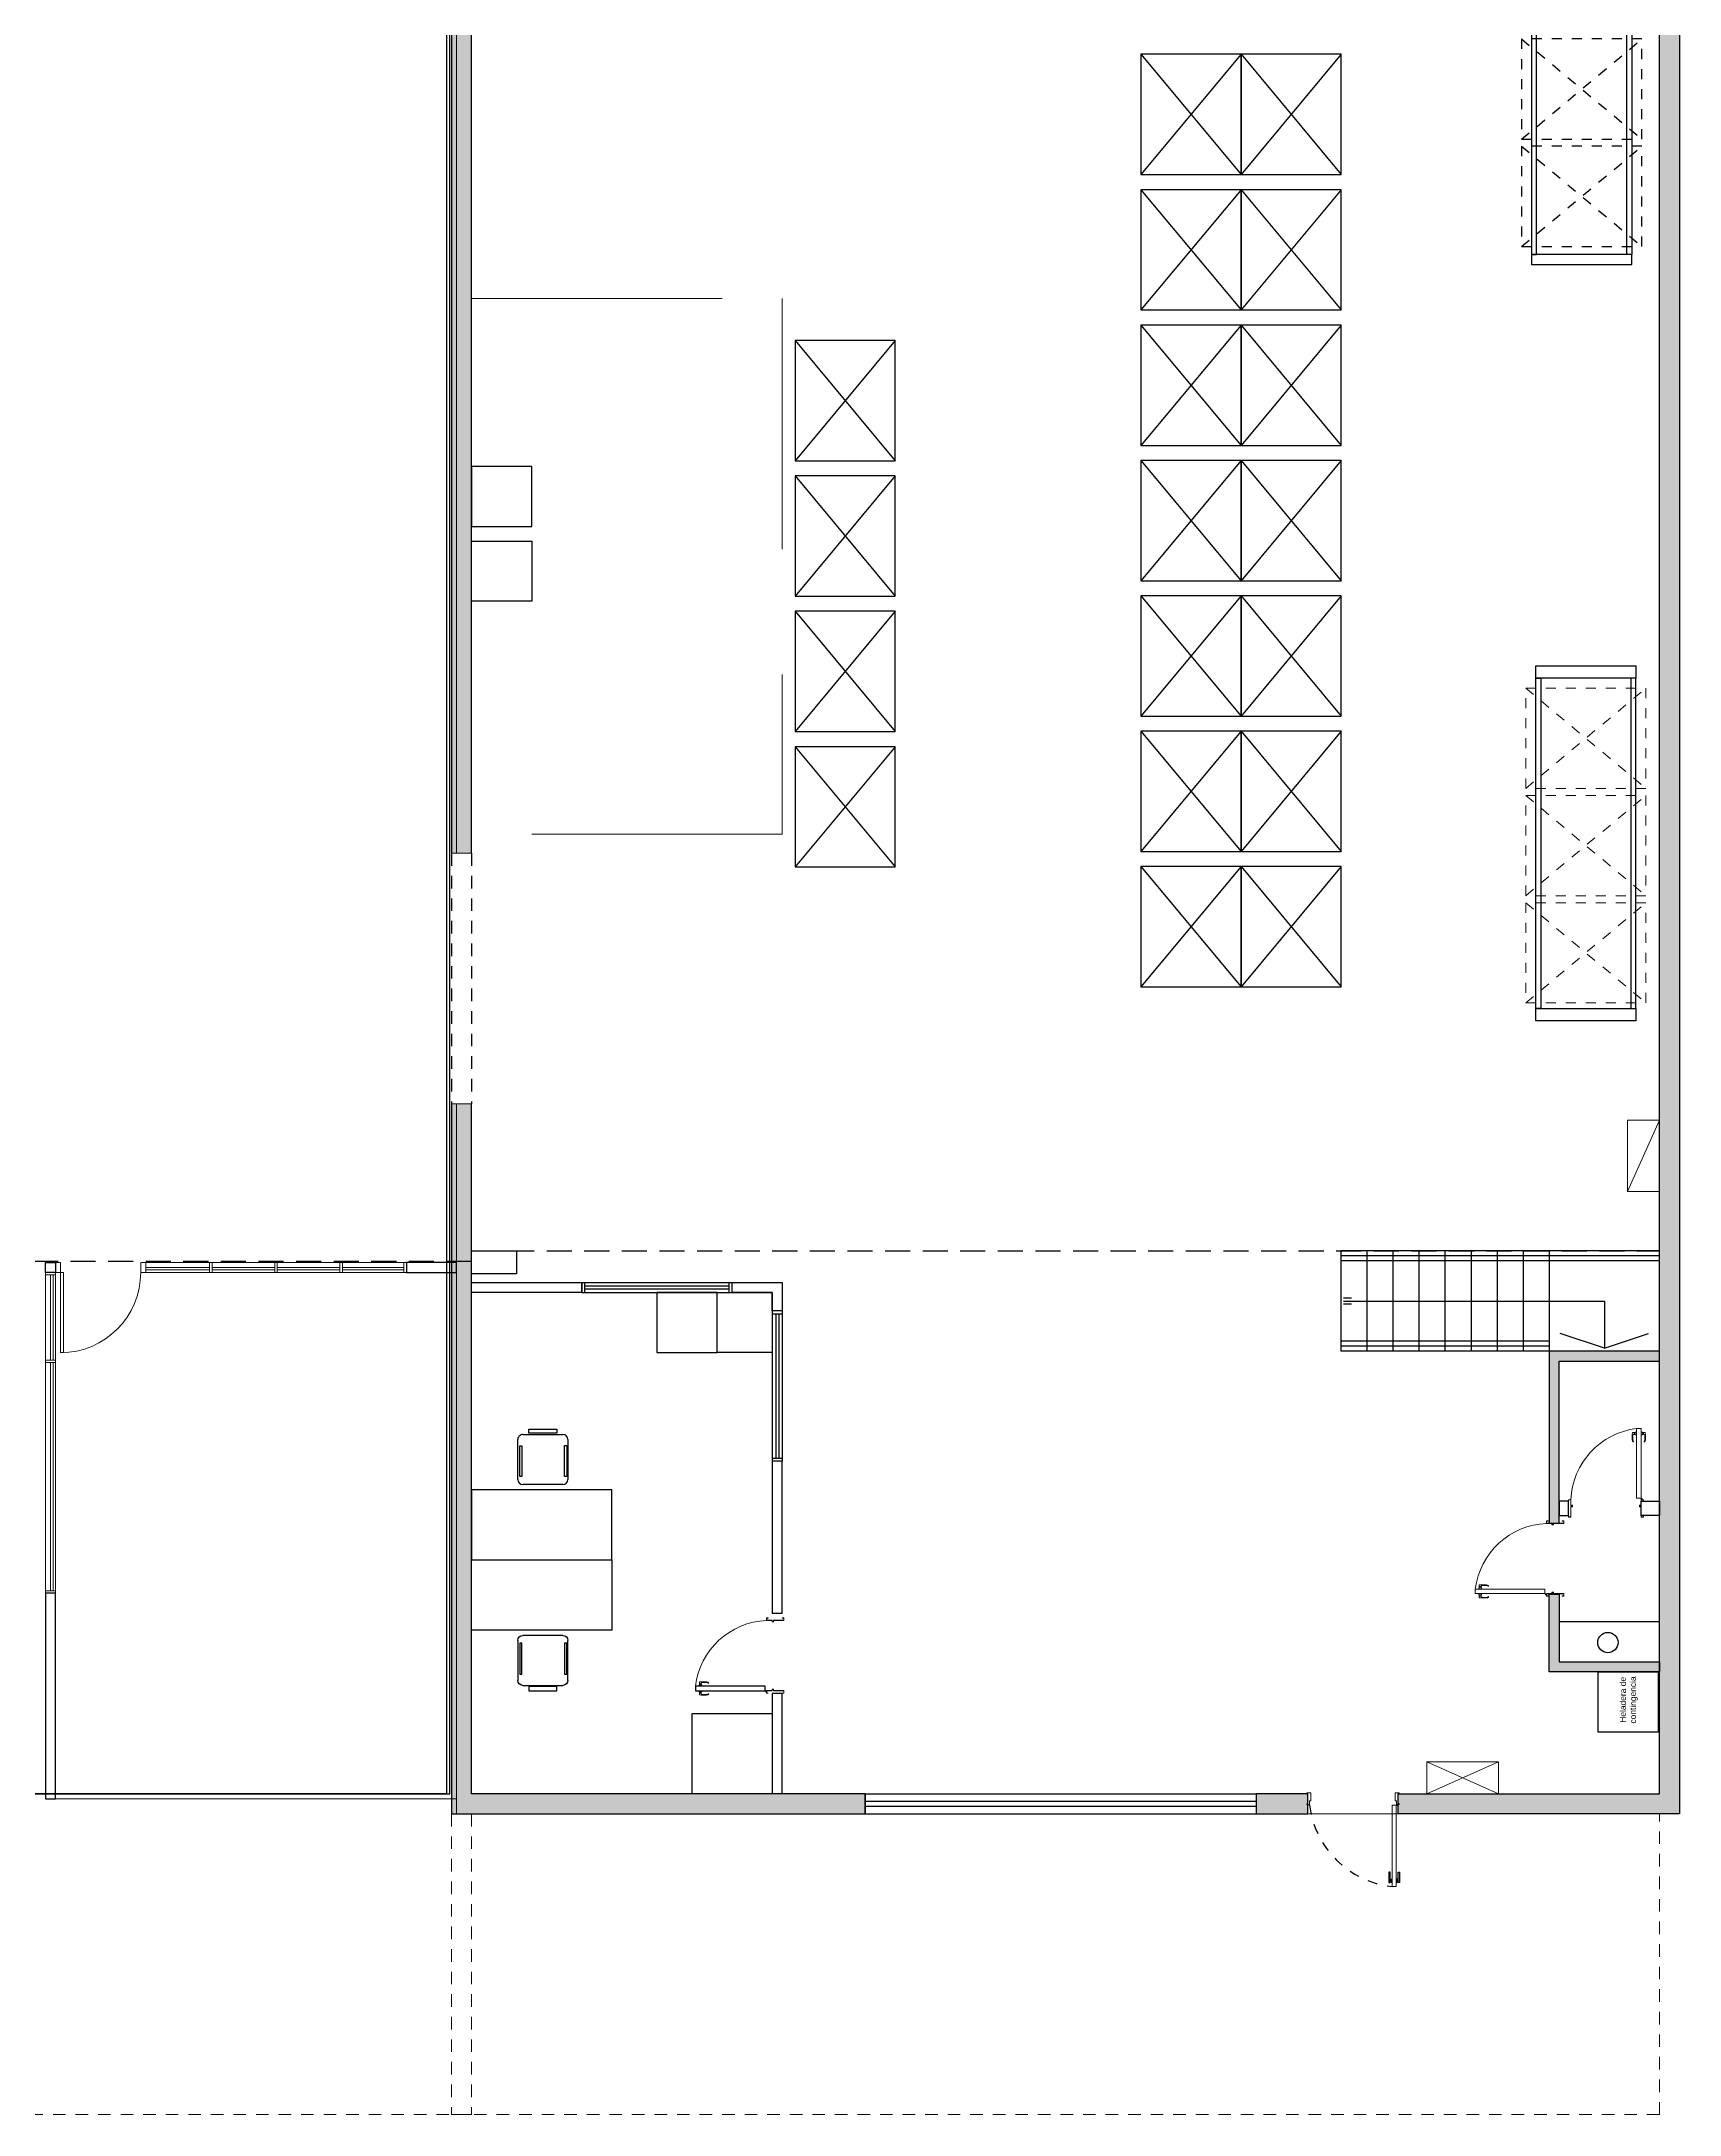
# Model space of a CAD drawing. Header units: millimetres. Extents: x 157.8 to 194, y 104.6 to 150.7.
# Drawn here: x 177.71 to 194.05, y 104.64 to 125.32 of the extents above; entities that cross this region are included whole.
import ezdxf

# ---------------------------------------------------------------- set-up
doc = ezdxf.new("R2010")
doc.units = ezdxf.units.MM
for name, pattern in [('CONTINUA', [0]), ('DASHED', [0.75, 0.5, -0.25]), ('DASHED2', [0.375, 0.25, -0.125]), ('HIDDEN', [0.375, 0.25, -0.125]), ('HIDDEN2', [0.1875, 0.125, -0.0625])]:
    doc.linetypes.add(name, pattern=pattern)
for name, color, linetype in [('00- Refuerzos', 254, 'Continuous'), ('02-Instalación eléctrica', 10, 'Continuous'), ('10-CARP-MANO-ABRI', 7, 'Continuous'), ('BASTIDOR', 5, 'Continuous'), ('Carpintería', 3, 'Continuous'), ('Demolicion', 30, 'Continuous'), ('Durlock', 2, 'Continuous'), ('EQ - Pallets', 253, 'Continuous'), ('Escaleras', 2, 'Continuous'), ('Hatch Muros', 252, 'Continuous'), ('Heladera', 252, 'Continuous'), ('LARGUERO_2300', 42, 'Continuous'), ('Mobiliario', 251, 'Continuous'), ('MUEBLES', 252, 'CONTINUA'), ('Muros', 7, 'Continuous'), ('Rack de Sistemas', 3, 'Continuous'), ('Racks', 252, 'Continuous'), ('racks pallets', 20, 'Continuous'), ('SANITARIOS', 1, 'Continuous')]:
    doc.layers.add(name, color=color, linetype=linetype)
for name, color, linetype, lineweight in [('Contorno', 2, 'Continuous', 0), ('corte', 7, 'Continuous', 30), ('Delimitación de sectores', 6, 'Continuous', 20), ('MERCADERIA', 252, 'Continuous', 5), ('OCASA_TODAS_r08$0$CARP-BARRIDO', 1, 'Continuous', 15), ('OCASA_TODAS_r08$0$CARP-HERRAJES', 9, 'Continuous', 15), ('OCASA_TODAS_r08$0$CARP-MARCO', 3, 'Continuous', 20), ('OCASA_TODAS_r08$0$Estructura', 7, 'Continuous', 20), ('Tableros eléctricos', 252, 'Continuous', 20)]:
    doc.layers.add(name, color=color, linetype=linetype, lineweight=lineweight)
doc.layers.add('vista', color=7, linetype='Continuous', lineweight=5, transparency=0.65)
doc.styles.add('IRI-OCASA-Layout R 9$0$Standard', font='arial.ttf')

# ---------------------------------------------------------------- blocks, each defined once
blk = doc.blocks.new('IRI-OCASA-Layout R 9$0$OCA_SILLA')
at = {"linetype": 'Continuous'}
for p, q in [((0.0549, 0.05), (0.0549, 0.4483)), ((0.1049, 0.4983), (0.5023, 0.4983)), ((0.5523, 0.4483), (0.5523, 0.05)), ((0.5023, 0), (0.1049, 0))]:
    blk.add_line(p, q, dxfattribs=at)
for points in [[(0.1654, 0.4663), (0.1654, 0.4876), (0.4749, 0.4876), (0.4749, 0.4663)], [(0, 0.1087), (0, 0.3889), (0.0427, 0.3889), (0.0427, 0.1087)], [(0.1681, 0.0207), (0.1681, 0.0394), (0.4749, 0.0394), (0.4749, 0.0207)]]:
    blk.add_lwpolyline(points, close=True, dxfattribs=at)
for centre, start, end in [((0.1049, 0.4483), 90, 180), ((0.5023, 0.4483), 0, 90), ((0.1049, 0.05), 180, 270), ((0.5023, 0.05), 270, 0)]:
    blk.add_arc(centre, 0.05, start, end, dxfattribs=at)
blk = doc.blocks.new('Escritorio_1.40x0.70')
at = {"layer": 'Mobiliario'}
blk.add_lwpolyline([(0, 0), (-0.7, 0), (-0.7, -1.4), (0, -1.4)], close=True, dxfattribs=at)
at = {"layer": 'Mobiliario', "rotation": 180}
blk.add_blockref('IRI-OCASA-Layout R 9$0$OCA_SILLA', (0.605839, -0.46192), dxfattribs=at)
blk = doc.blocks.new('A$C49CE79F2')
at = {"layer": 'Carpintería', "lineweight": 9}
for p, q in [((-60, 907.981707, 7.994941), (-60, 887.981707, 7.994941)), ((-60, 907.981707, 7.994941), (-60, 887.981707, 7.994941)), ((-60, 907.981707, 7.994941), (-60, 887.981707, 7.994941)), ((-60, 907.981707, 7.994941), (-60, 887.981707, 7.994941)), ((-60, 887.981707, 7.994941), (-20, 887.981707, 7.994941)), ((-60, 887.981707, 7.994941), (-20, 887.981707, 7.994941)), ((-60, 887.981707, 7.994941), (-20, 887.981707, 7.994941)), ((-60, 887.981707, 7.994941), (-20, 887.981707, 7.994941)), ((-55, 912.981707, 7.994941), (-50, 912.981707, 7.994941)), ((-55, 912.981707, 7.994941), (-50, 912.981707, 7.994941)), ((-50, 902.981707, 7.994941), (0, 902.981707, 7.994941)), ((-50, 902.981707, 7.994941), (0, 902.981707, 7.994941)), ((-50, 902.981707, 7.994941), (0, 902.981707, 7.994941)), ((-50, 902.981707, 7.994941), (0, 902.981707, 7.994941)), ((-50, 902.981707, 7.994941), (0, 902.981707, 7.994941)), ((-50, 902.981707, 7.994941), (0, 902.981707, 7.994941)), ((-50, 902.981707, 7.994941), (0, 902.981707, 7.994941)), ((-50, 902.981707, 7.994941), (0, 902.981707, 7.994941)), ((-50, 902.981707, 7.994941), (0, 902.981707, 7.994941)), ((-50, 902.981707, 7.994941), (0, 902.981707, 7.994941)), ((-50, 902.981707, 7.994941), (0, 902.981707, 7.994941)), ((-50, 902.981707, 7.994941), (50, 902.981707, 7.994941)), ((-20, 887.981707, 7.994941), (-20, 872.981707, 7.994941)), ((-20, 887.981707, 7.994941), (-20, 872.981707, 7.994941)), ((-20, 887.981707, 7.994941), (-20, 872.981707, 7.994941)), ((-20, 887.981707, 7.994941), (-20, 872.981707, 7.994941)), ((-20, 872.981707, 7.994941), (5, 872.981707, 7.994941)), ((-20, 872.981707, 7.994941), (5, 872.981707, 7.994941)), ((-20, 872.981707, 7.994941), (5, 872.981707, 7.994941)), ((-20, 872.981707, 7.994941), (55, 872.981707, 7.994941)), ((50, 912.981707, 7.994941), (55, 912.981707, 7.994941)), ((50, 912.981707, 7.994941), (55, 912.981707, 7.994941)), ((60, 907.981707, 7.994941), (60, 877.981707, 7.994941)), ((60, 907.981707, 7.994941), (60, 877.981707, 7.994941)), ((60, 907.981707, 7.994941), (60, 877.981707, 7.994941)), ((60, 907.981707, 7.994941), (60, 877.981707, 7.994941)), ((-874.982858, 20.285966), (-874.982858, 60.285966)), ((-874.982858, 60.285966), (-65, 60)), ((-874.982858, 20.285966), (-874.982858, 60.285966)), ((-874.982858, 60.285966), (-65, 60)), ((-874.982858, 20.285966), (-874.982858, 60.285966)), ((-874.982858, 60.285966), (-65, 60)), ((-874.982858, 20.285966), (-874.982858, 60.285966)), ((-874.982858, 60.285966), (-65, 60)), ((-65, 20), (-874.982858, 20.285966)), ((-65, 20), (-874.982858, 20.285966)), ((-65, 20), (-874.982858, 20.285966)), ((-65, 20), (-874.982858, 20.285966)), ((-65, 60), (-65, 20)), ((-65, 60), (-65, 20)), ((-65, 60), (-65, 20)), ((-65, 60), (-65, 20)), ((-60, 15), (-20, 15)), ((-60, -5), (-60, 15)), ((-60, 15), (-20, 15)), ((-60, -5), (-60, 15)), ((-60, 15), (-20, 15)), ((-60, -5), (-60, 15)), ((-60, 15), (-20, 15)), ((-60, -5), (-60, 15)), ((-50, 0), (0, 0)), ((-50, 0), (0, 0)), ((-50, 0), (0, 0)), ((-50, 0), (0, 0)), ((-50, 0), (0, 0)), ((-50, 0), (0, 0)), ((-50, 0), (0, 0)), ((-50, 0), (0, 0)), ((-50, 0), (0, 0)), ((-50, 0), (0, 0)), ((-50, 0), (0, 0)), ((-50, 0), (50, 0)), ((-20, 15), (-20, 30)), ((-20, 30), (5, 30)), ((-20, 15), (-20, 30)), ((-20, 30), (5, 30)), ((-20, 15), (-20, 30)), ((-20, 30), (5, 30)), ((-20, 15), (-20, 30)), ((-20, 30), (55, 30)), ((60, -5), (60, 25)), ((60, -5), (60, 25)), ((60, -5), (60, 25)), ((60, -5), (60, 25)), ((-55, -10), (-50, -10)), ((-55, -10), (-50, -10)), ((50, -10), (55, -10)), ((50, -10), (55, -10))]:
    blk.add_line(p, q, dxfattribs=at)
at = {"layer": 'Carpintería'}
for p, q in [((-50, 912.981707, 7.994941), (-50, 902.981707, 7.994941)), ((-50, 912.981707, 7.994941), (-50, 902.981707, 7.994941)), ((-50, 912.981707, 7.994941), (-50, 902.981707, 7.994941)), ((-50, 912.981707, 7.994941), (-50, 902.981707, 7.994941)), ((-50, 902.981707, 7.994941), (0, 902.981707, 7.994941)), ((-50, 902.981707, 7.994941), (0, 902.981707, 7.994941)), ((50, 912.981707, 7.994941), (50, 902.981707, 7.994941)), ((50, 912.981707, 7.994941), (50, 902.981707, 7.994941)), ((50, 912.981707, 7.994941), (50, 902.981707, 7.994941)), ((-50, 0), (0, 0)), ((-50, -10), (-50, 0)), ((-50, -10), (-50, 0)), ((-50, 0), (0, 0)), ((-50, -10), (-50, 0)), ((-50, -10), (-50, 0)), ((50, -10), (50, 0)), ((50, -10), (50, 0)), ((50, -10), (50, 0))]:
    blk.add_line(p, q, dxfattribs=at)
at = {"layer": 'Carpintería', "color": 252}
for p, q in [((-732.821822, 93.577966), (-835.875822, 93.577966)), ((-835.875822, 93.577966), (-835.875822, 79.511966)), ((-732.821822, 93.577966), (-835.875822, 93.577966)), ((-835.875822, 93.577966), (-835.875822, 79.511966)), ((-732.821822, 93.577966), (-835.875822, 93.577966)), ((-835.875822, 93.577966), (-835.875822, 79.511966)), ((-732.821822, 93.577966), (-835.875822, 93.577966)), ((-835.875822, 93.577966), (-835.875822, 79.511966)), ((-835.875822, 79.511966), (-826.499822, 79.511966)), ((-835.875822, 79.511966), (-826.499822, 79.511966)), ((-835.875822, 79.511966), (-826.499822, 79.511966)), ((-835.875822, 79.511966), (-826.499822, 79.511966)), ((-835.875822, 60.285966), (-835.875822, 69.353966)), ((-835.875822, 69.353966), (-803.059822, 69.353966)), ((-835.875822, 60.285966), (-835.875822, 69.353966)), ((-835.875822, 69.353966), (-803.059822, 69.353966)), ((-835.875822, 60.285966), (-835.875822, 69.353966)), ((-835.875822, 69.353966), (-803.059822, 69.353966)), ((-835.875822, 60.285966), (-835.875822, 69.353966)), ((-835.875822, 69.353966), (-803.059822, 69.353966)), ((-835.875822, 20.285966), (-835.875822, 11.217966)), ((-835.875822, 20.285966), (-835.875822, 11.217966)), ((-835.875822, 20.285966), (-835.875822, 11.217966)), ((-835.875822, 20.285966), (-835.875822, 11.217966)), ((-835.875822, 11.217966), (-803.059822, 11.217966)), ((-835.875822, 11.217966), (-803.059822, 11.217966)), ((-835.875822, 11.217966), (-803.059822, 11.217966)), ((-835.875822, 11.217966), (-803.059822, 11.217966)), ((-835.875822, -13.006034), (-835.875822, 1.059966)), ((-835.875822, 1.059966), (-826.499822, 1.059966)), ((-835.875822, -13.006034), (-835.875822, 1.059966)), ((-835.875822, 1.059966), (-826.499822, 1.059966)), ((-835.875822, -13.006034), (-835.875822, 1.059966)), ((-835.875822, 1.059966), (-826.499822, 1.059966)), ((-835.875822, -13.006034), (-835.875822, 1.059966)), ((-835.875822, 1.059966), (-826.499822, 1.059966)), ((-826.499822, 69.353966), (-826.499822, 79.511966)), ((-826.499822, 79.511966), (-812.045822, 79.511966)), ((-826.499822, 79.511966), (-732.821822, 79.511966)), ((-826.499822, 69.353966), (-826.499822, 79.511966)), ((-826.499822, 79.511966), (-812.045822, 79.511966)), ((-826.499822, 79.511966), (-732.821822, 79.511966)), ((-826.499822, 69.353966), (-826.499822, 79.511966)), ((-826.499822, 79.511966), (-812.045822, 79.511966)), ((-826.499822, 79.511966), (-732.821822, 79.511966)), ((-826.499822, 69.353966), (-826.499822, 79.511966)), ((-826.499822, 79.511966), (-812.045822, 79.511966)), ((-826.499822, 79.511966), (-732.821822, 79.511966)), ((-826.499822, 11.217966), (-826.499822, 1.059966)), ((-826.499822, 11.217966), (-826.499822, 1.059966)), ((-826.499822, 11.217966), (-826.499822, 1.059966)), ((-826.499822, 11.217966), (-826.499822, 1.059966)), ((-826.499822, 1.059966), (-812.045822, 1.059966)), ((-826.499822, 1.059966), (-732.821822, 1.059966)), ((-826.499822, 1.059966), (-812.045822, 1.059966)), ((-826.499822, 1.059966), (-732.821822, 1.059966)), ((-826.499822, 1.059966), (-812.045822, 1.059966)), ((-826.499822, 1.059966), (-732.821822, 1.059966)), ((-826.499822, 1.059966), (-812.045822, 1.059966)), ((-826.499822, 1.059966), (-732.821822, 1.059966)), ((-812.045822, 79.511966), (-812.045822, 69.353966)), ((-812.045822, 79.511966), (-812.045822, 69.353966)), ((-812.045822, 79.511966), (-812.045822, 69.353966)), ((-812.045822, 79.511966), (-812.045822, 69.353966)), ((-812.045822, 1.059966), (-812.045822, 11.217966)), ((-812.045822, 1.059966), (-812.045822, 11.217966)), ((-812.045822, 1.059966), (-812.045822, 11.217966)), ((-812.045822, 1.059966), (-812.045822, 11.217966)), ((-803.059822, 69.353966), (-803.059822, 60.285966)), ((-803.059822, 69.353966), (-803.059822, 60.285966)), ((-803.059822, 69.353966), (-803.059822, 60.285966)), ((-803.059822, 69.353966), (-803.059822, 60.285966)), ((-803.059822, 11.217966), (-803.059822, 20.285966)), ((-803.059822, 11.217966), (-803.059822, 20.285966)), ((-803.059822, 11.217966), (-803.059822, 20.285966)), ((-803.059822, 11.217966), (-803.059822, 20.285966)), ((-732.821822, 79.511966), (-732.821822, 93.577966)), ((-732.821822, 79.511966), (-732.821822, 93.577966)), ((-732.821822, 79.511966), (-732.821822, 93.577966)), ((-732.821822, 79.511966), (-732.821822, 93.577966)), ((-732.821822, 1.059966), (-732.821822, -13.006034)), ((-732.821822, 1.059966), (-732.821822, -13.006034)), ((-732.821822, 1.059966), (-732.821822, -13.006034)), ((-732.821822, 1.059966), (-732.821822, -13.006034)), ((-732.821822, -13.006034), (-835.875822, -13.006034)), ((-732.821822, -13.006034), (-835.875822, -13.006034)), ((-732.821822, -13.006034), (-835.875822, -13.006034)), ((-732.821822, -13.006034), (-835.875822, -13.006034))]:
    blk.add_line(p, q, dxfattribs=at)
at = {"layer": 'Carpintería', "lineweight": 9}
blk.add_circle((-65, 15), 5, dxfattribs=at)
blk.add_circle((-65, 15), 5, dxfattribs=at)
blk.add_circle((-65, 15), 5, dxfattribs=at)
blk.add_circle((-65, 15), 5, dxfattribs=at)
at = {"layer": 'Carpintería', "color": 252, "linetype": 'HIDDEN', "ltscale": 0.01}
blk.add_arc((55.211858, -40.541058, 15.989881), 935.643253, 97.073155, 173.813665, dxfattribs=at)
at = {"layer": 'Carpintería', "lineweight": 9}
for centre, start, end in [((-55, 907.981707, 7.994941), 90, 180), ((-55, 907.981707, 7.994941), 90, 180), ((55, 907.981707, 7.994941), 0, 90), ((55, 907.981707, 7.994941), 0, 90), ((55, 877.981707, 7.994941), 270, 0), ((55, 877.981707, 7.994941), 270, 0), ((55, 877.981707, 7.994941), 270, 0), ((55, 877.981707, 7.994941), 270, 0), ((55, 25), 0, 90), ((55, 25), 0, 90), ((55, 25), 0, 90), ((55, 25), 0, 90), ((-55, -5), 180, 270), ((-55, -5), 180, 270), ((55, -5), 270, 0), ((55, -5), 270, 0)]:
    blk.add_arc(centre, 5, start, end, dxfattribs=at)
blk = doc.blocks.new('OCASA_TODAS_r08$0$P14 14')
at = {"extrusion": (1.67932e-05, 6.2673e-05, 1), "elevation": -0.001837}
blk.add_lwpolyline([(-21.204706, -23.509385), (-21.204706, -24.205028), (-21.1602, -24.205028), (-21.1602, -23.509385)], close=True, dxfattribs=at)
at = {"layer": 'OCASA_TODAS_r08$0$CARP-BARRIDO'}
blk.add_arc((-21.113856, -23.463412, -0.000123), 0.74716, 182.383766, 263.015925, dxfattribs=at)
at = {"layer": 'OCASA_TODAS_r08$0$CARP-HERRAJES', "extrusion": (1.67932e-05, 6.2673e-05, 1)}
for p, q in [((-21.247938, -24.146459, 0.000046), (-21.247938, -24.093511, 0.000043)), ((-21.247938, -24.146459, 0.000046), (-21.246979, -24.163857, 0.000047)), ((-21.230468, -24.164323, 0.000047), (-21.245163, -24.165142, 0.000047)), ((-21.230132, -24.146833, 0.000046), (-21.21806, -24.145926, 0.000045)), ((-21.230132, -24.164323, 0.000047), (-21.230132, -24.146833, 0.000046)), ((-21.230132, -24.164323, 0.000047), (-21.21806, -24.16523, 0.000047)), ((-21.21806, -24.167354, 0.000047), (-21.21806, -24.143802, 0.000045)), ((-21.216658, -24.1424, 0.000045), (-21.204706, -24.1424, 0.000045)), ((-21.216658, -24.168756, 0.000047), (-21.204706, -24.168756, 0.000047)), ((-21.204706, -24.168756, 0.000047), (-21.204706, -24.1424, 0.000045)), ((-21.148248, -24.1424, 0.000044), (-21.1602, -24.1424, 0.000044)), ((-21.1602, -24.168756, 0.000046), (-21.1602, -24.1424, 0.000044)), ((-21.148248, -24.168756, 0.000046), (-21.1602, -24.168756, 0.000046)), ((-21.146846, -24.167354, 0.000046), (-21.146846, -24.143802, 0.000044)), ((-21.134774, -24.146833, 0.000044), (-21.146846, -24.145926, 0.000044)), ((-21.134774, -24.164323, 0.000045), (-21.146846, -24.16523, 0.000045)), ((-21.134774, -24.164323, 0.000045), (-21.134774, -24.146833, 0.000044)), ((-21.134439, -24.164323, 0.000045), (-21.119743, -24.165142, 0.000045)), ((-21.116968, -24.146459, 0.000044), (-21.117927, -24.163857, 0.000045)), ((-21.116968, -24.146459, 0.000044), (-21.116968, -24.093511, 0.00004))]:
    blk.add_line(p, q, dxfattribs=at)
at = {"layer": 'OCASA_TODAS_r08$0$CARP-HERRAJES', "extrusion": (1.67932e-05, 6.2673e-05, 1), "elevation": -0.001824}
for points in [[(-21.242215, -24.135781), (-21.242215, -24.093511)], [(-21.122691, -24.135781), (-21.122691, -24.093511)]]:
    blk.add_lwpolyline(points, dxfattribs=at)
at = {"layer": 'OCASA_TODAS_r08$0$CARP-HERRAJES', "extrusion": (1.67932e-05, 6.2673e-05, 1)}
for centre, radius, start, end in [((-21.216689, -24.094466, -0.001824), 0.031264, 137.389588, 178.250158), ((-21.245579, -24.163803, -0.001824), 0.001402, 182.185883, 287.237894), ((-21.21662, -24.094509, -0.001824), 0.02562, 137.415505, 177.482987), ((-21.230991, -24.13562, -0.001824), 0.011225, 180.822772, 272.671199), ((-21.237471, -24.075105, -0.001824), 0.002867, 313.848385, 140.982624), ((-21.216658, -24.143802, -0.001824), 0.001402, 89.999987, 179.999987), ((-21.216658, -24.167354, -0.001824), 0.001402, 179.999987, 269.999987), ((-21.148248, -24.143802, -0.001824), 0.001402, 359.999987, 89.999987), ((-21.148248, -24.167354, -0.001824), 0.001402, 269.999987, 359.999987), ((-21.133915, -24.13562, -0.001824), 0.011225, 267.328776, 359.177203), ((-21.127436, -24.075105, -0.001824), 0.002867, 39.01735, 226.151589), ((-21.148286, -24.09451, -0.001824), 0.02562, 2.516987, 42.584469), ((-21.148217, -24.094466, -0.001824), 0.031264, 1.749816, 42.610387), ((-21.119328, -24.163803, -0.001824), 0.001402, 252.76208, 357.814091)]:
    blk.add_arc(centre, radius, start, end, dxfattribs=at)
at = {"layer": 'OCASA_TODAS_r08$0$CARP-MARCO'}
for p, q in [((-21.86037, -23.321288, -0.000008), (-21.88537, -23.321288, -0.000008)), ((-21.88537, -23.321288, -0.000008), (-21.88537, -23.336288, -0.000008)), ((-21.88537, -23.321288, -0.000008), (-21.88537, -23.337888, -0.000008)), ((-21.88377, -23.337888, -0.000008), (-21.88537, -23.337888, -0.000008)), ((-21.86197, -23.322888, -0.000008), (-21.88377, -23.322888, -0.000008)), ((-21.88377, -23.322888, -0.000008), (-21.88377, -23.336288, -0.000008)), ((-21.88377, -23.322888, -0.000008), (-21.88377, -23.337888, -0.000008)), ((-21.86197, -23.426088, -0.000008), (-21.86197, -23.322888, -0.000008)), ((-21.86037, -23.424488, -0.000008), (-21.86037, -23.321288, -0.000008)), ((-21.16037, -23.424488, -0.000008), (-21.16037, -23.321288, -0.000008)), ((-21.16037, -23.321288, -0.000008), (-21.13537, -23.321288, -0.000008)), ((-21.15877, -23.426088, -0.000008), (-21.15877, -23.322888, -0.000008)), ((-21.15877, -23.322888, -0.000008), (-21.13697, -23.322888, -0.000008)), ((-21.13697, -23.322888, -0.000008), (-21.13697, -23.336288, -0.000008)), ((-21.13697, -23.322888, -0.000008), (-21.13697, -23.337888, -0.000008)), ((-21.13697, -23.337888, -0.000008), (-21.13537, -23.337888, -0.000008)), ((-21.13537, -23.321288, -0.000008), (-21.13537, -23.336288, -0.000008)), ((-21.13537, -23.321288, -0.000008), (-21.13537, -23.337888, -0.000008)), ((-21.88537, -23.494488, -0.000008), (-21.88537, -23.477888, -0.000008)), ((-21.88377, -23.477888, -0.000008), (-21.88537, -23.477888, -0.000008)), ((-21.88537, -23.494488, -0.000008), (-21.88537, -23.479488, -0.000008)), ((-21.88537, -23.494488, -0.000008), (-21.86037, -23.494488, -0.000008)), ((-21.88377, -23.492888, -0.000008), (-21.88377, -23.477888, -0.000008)), ((-21.88377, -23.492888, -0.000008), (-21.88377, -23.479488, -0.000008)), ((-21.88377, -23.492888, -0.000008), (-21.86197, -23.492888, -0.000008)), ((-21.84697, -23.426088, -0.000008), (-21.86197, -23.426088, -0.000008)), ((-21.86197, -23.492888, -0.000008), (-21.86197, -23.437888, -0.000008)), ((-21.86197, -23.437888, -0.000008), (-21.84697, -23.437888, -0.000008)), ((-21.84537, -23.424488, -0.000008), (-21.86037, -23.424488, -0.000008)), ((-21.86037, -23.494488, -0.000008), (-21.86037, -23.439488, -0.000008)), ((-21.86037, -23.439488, -0.000008), (-21.84537, -23.439488, -0.000008)), ((-21.84697, -23.437888, -0.000008), (-21.84697, -23.426088, -0.000008)), ((-21.84537, -23.439488, -0.000008), (-21.84537, -23.424488, -0.000008)), ((-21.17537, -23.439488, -0.000008), (-21.17537, -23.424488, -0.000008)), ((-21.17537, -23.424488, -0.000008), (-21.16037, -23.424488, -0.000008)), ((-21.16037, -23.439488, -0.000008), (-21.17537, -23.439488, -0.000008)), ((-21.17377, -23.437888, -0.000008), (-21.17377, -23.426088, -0.000008)), ((-21.17377, -23.426088, -0.000008), (-21.15877, -23.426088, -0.000008)), ((-21.15877, -23.437888, -0.000008), (-21.17377, -23.437888, -0.000008)), ((-21.16037, -23.494488, -0.000008), (-21.16037, -23.439488, -0.000008)), ((-21.13537, -23.494488, -0.000008), (-21.16037, -23.494488, -0.000008)), ((-21.15877, -23.492888, -0.000008), (-21.15877, -23.437888, -0.000008)), ((-21.13697, -23.492888, -0.000008), (-21.15877, -23.492888, -0.000008)), ((-21.13697, -23.492888, -0.000008), (-21.13697, -23.477888, -0.000008)), ((-21.13697, -23.477888, -0.000008), (-21.13537, -23.477888, -0.000008)), ((-21.13697, -23.492888, -0.000008), (-21.13697, -23.479488, -0.000008)), ((-21.13537, -23.494488, -0.000008), (-21.13537, -23.477888, -0.000008)), ((-21.13537, -23.494488, -0.000008), (-21.13537, -23.479488, -0.000008))]:
    blk.add_line(p, q, dxfattribs=at)
blk.add_circle((-21.153754, -23.501298, -0.000008), 0.006, dxfattribs=at)
blk = doc.blocks.new('A$C0D016993')
at = {"linetype": 'DASHED', "ltscale": 0.05}
for points in [[(0, 1.2), (1, 1.2), (1, 0), (0, 0), (0, 1.2)], [(0, 1.2), (1, 0)], [(1, 1.2), (0, 0)]]:
    blk.add_lwpolyline(points, dxfattribs=at)
blk = doc.blocks.new('mecalux_nuevo_3.30x1.00')
at = {"layer": 'BASTIDOR'}
for points in [[(-1, 3.377), (-1, 3.5), (0, 3.5), (0, 3.377)], [(-1, 3.377), (-1, 3.5), (0, 3.5), (0, 3.377)], [(-1, -0.043), (-1, 0.08), (0, 0.08), (0, -0.043)]]:
    blk.add_lwpolyline(points, close=True, dxfattribs=at)
at = {"layer": 'LARGUERO_2300'}
for points in [[(-0.95, 0.08), (-0.95, 3.377), (-1, 3.377), (-1, 0.08)], [(-0.05, 0.08), (-0.05, 3.377), (0, 3.377), (0, 0.08)]]:
    blk.add_lwpolyline(points, close=True, dxfattribs=at)
at = {"layer": 'MERCADERIA', "color": 253, "xscale": -1, "rotation": 270}
blk.add_blockref('A$C0D016993', (-1.1, 2.32), dxfattribs=at)
at = {"layer": 'MERCADERIA', "color": 253, "rotation": 270}
for p in [(-1.1, 2.25), (-1.1, 1.18)]:
    blk.add_blockref('A$C0D016993', p, dxfattribs=at)
blk = doc.blocks.new('m3bblock')
at = {"layer": 'MUEBLES'}
for points in [[(-749.171764, 662.79461), (-749.071764, 662.79461), (-749.071764, 661.79461), (-749.171764, 661.79461)], [(-749.171764, 662.79461), (-749.071764, 662.79461), (-749.071764, 661.79461), (-749.171764, 661.79461)], [(-749.071764, 662.74461), (-745.771764, 662.74461), (-745.771764, 662.79461), (-749.071764, 662.79461)], [(-745.771764, 662.79461), (-745.671764, 662.79461), (-745.671764, 661.79461), (-745.771764, 661.79461)], [(-745.771764, 662.79461), (-745.671764, 662.79461), (-745.671764, 661.79461), (-745.771764, 661.79461)], [(-749.071764, 661.84461), (-745.771764, 661.84461), (-745.771764, 661.79461), (-749.071764, 661.79461)]]:
    blk.add_lwpolyline(points, close=True, dxfattribs=at)
at = {"layer": 'MUEBLES', "rotation": 180}
for p in [(-747.991764, 662.89461), (-746.921764, 662.89461)]:
    blk.add_blockref('A$C0D016993', p, dxfattribs=at)
at = {"layer": 'MUEBLES', "xscale": -1, "rotation": 180}
blk.add_blockref('A$C0D016993', (-746.851764, 662.89461), dxfattribs=at)
blk = doc.blocks.new('Clipboard2528')
at = {"layer": 'EQ - Pallets'}
blk.add_lwpolyline([(1.2, 1), (0, 1), (0, 0), (1.2, 0)], close=True, dxfattribs=at)
for points in [[(1.2, 1), (0, 0)], [(1.2, 0), (0, 1)]]:
    blk.add_lwpolyline(points, dxfattribs=at)

msp = doc.modelspace()

# ---------------------------------------------------------------- hatches: boundary and pattern name
at = {"layer": 'Hatch Muros'}
h = msp.add_hatch(color=256, dxfattribs=at)
h.dxf.hatch_style = 1
h.paths.add_polyline_path([(181.8, 145.339), (182, 145.339), (182, 147.437), (185.926, 147.437), (185.926, 147.637), (181.8, 147.637)])
h.paths.add_polyline_path([(182, 114.718), (181.8, 114.718), (181.8, 107.637), (185.926, 107.637), (185.926, 107.837), (182, 107.837)])
h.paths.add_polyline_path([(181.8, 117.218), (182, 117.218), (182, 142.839), (181.8, 142.839)])
h = msp.add_hatch(color=256, dxfattribs=at)
h.dxf.hatch_style = 1
h.paths.add_polyline_path([(191.243, 107.637), (191.243, 107.837), (193.85, 107.837), (193.85, 147.437), (191.222, 147.437), (191.222, 147.637), (194.05, 147.637), (194.05, 107.637)])
h = msp.add_hatch(color=256, dxfattribs=at)
h.dxf.hatch_style = 1
h.paths.add_polyline_path([(192.75, 110.535), (192.85, 110.535), (192.85, 112.152), (193.85, 112.152), (193.85, 112.252), (192.75, 112.252)])
h = msp.add_hatch(color=256, dxfattribs=at)
h.dxf.hatch_style = 1
h.paths.add_polyline_path([(193.85, 109.052), (192.75, 109.052), (192.75, 109.829), (192.85, 109.829), (192.85, 109.152), (193.85, 109.152)])
h = msp.add_hatch(color=256, dxfattribs=at)
h.dxf.hatch_style = 1
h.paths.add_polyline_path([(190.343, 107.637), (190.343, 107.837), (189.826, 107.837), (189.826, 107.637)])

# ---------------------------------------------------------------- linework, layer by layer
at = {"layer": '00- Refuerzos', "ltscale": 0.1}
msp.add_lwpolyline([(167.195, 107.814), (177.807, 107.837), (181.784, 107.837), (181.784, 147.467), (170.123, 147.467), (170.123, 146.671)], dxfattribs=at)
at = {"layer": '02-Instalación eléctrica', "ltscale": 0.1}
msp.add_lwpolyline([(158.026, 147.452), (181.75, 147.452), (181.75, 107.837), (158.026, 107.837)], close=True, dxfattribs=at)
at = {"layer": '10-CARP-MANO-ABRI', "linetype": 'HIDDEN'}
for p, q in [((182, 113.146), (173.68, 113.146)), ((182, 113.252), (193.85, 113.252))]:
    msp.add_line(p, q, dxfattribs=at)
at = {"layer": 'Carpintería', "color": 253}
for p, q in [((183.099, 112.937), (184.599, 112.937)), ((183.129, 112.837), (183.129, 112.937)), ((183.129, 112.903), (184.569, 112.903)), ((184.569, 112.837), (184.569, 112.937)), ((183.099, 112.837), (184.599, 112.837)), ((183.129, 112.873), (184.569, 112.873)), ((185, 112.655), (185, 111.155)), ((185.036, 112.625), (185.036, 111.185)), ((185.066, 112.625), (185.066, 111.185)), ((185.1, 112.655), (185.1, 111.155))]:
    msp.add_line(p, q, dxfattribs=at)
at = {"layer": 'Carpintería'}
for p, q in [((185, 112.625), (185.1, 112.625)), ((185, 111.185), (185.1, 111.185)), ((185.926, 107.837), (189.826, 107.837)), ((185.926, 107.762), (189.826, 107.762)), ((185.926, 107.714), (189.826, 107.714)), ((185.926, 107.637), (189.826, 107.637))]:
    msp.add_line(p, q, dxfattribs=at)
at = {"layer": 'Contorno', "linetype": 'HIDDEN2'}
for p, q in [((182, 107.637), (182, 104.637)), ((182, 104.637), (168.841, 104.637))]:
    msp.add_line(p, q, dxfattribs=at)
msp.add_lwpolyline([(181.8, 107.637), (181.8, 104.637), (193.85, 104.637), (193.85, 107.637)], dxfattribs=at)
at = {"layer": 'corte', "lineweight": 20}
msp.add_line((178.75, 113.037), (178.75, 113.137), dxfattribs=at)
at = {"layer": 'corte', "lineweight": 5}
for p, q in [((177.8, 112.162), (177.8, 113.012)), ((177.825, 112.162), (177.825, 113.012)), ((177.85, 112.162), (177.85, 113.012)), ((178.75, 113.087), (179.387, 113.087)), ((178.75, 113.062), (179.387, 113.062)), ((178.75, 113.037), (179.387, 113.037)), ((179.412, 113.087), (180.037, 113.087)), ((179.412, 113.062), (180.037, 113.062)), ((179.412, 113.037), (180.037, 113.037)), ((180.062, 113.087), (180.687, 113.087)), ((180.062, 113.062), (180.687, 113.062)), ((180.062, 113.037), (180.687, 113.037)), ((180.712, 113.087), (181.325, 113.087)), ((180.712, 113.062), (181.325, 113.062)), ((180.712, 113.037), (181.325, 113.037)), ((177.8, 109.862), (177.8, 112.137)), ((177.825, 109.862), (177.825, 112.137)), ((177.85, 109.862), (177.85, 112.137))]:
    msp.add_line(p, q, dxfattribs=at)
at = {"layer": 'corte'}
for points in [[(177.75, 113.137), (177.85, 113.137), (177.85, 113.037), (177.75, 113.037)], [(181.85, 113.137), (181.35, 113.137), (181.35, 113.037), (181.85, 113.037)], [(177.85, 107.787), (177.85, 109.837), (177.75, 109.837), (177.75, 107.787)]]:
    msp.add_lwpolyline(points, close=True, dxfattribs=at)
at = {"layer": 'corte', "lineweight": 20}
for points in [[(177.85, 113.137), (177.85, 113.037), (177.9, 113.037), (177.9, 113.137)], [(178.7, 113.137), (178.7, 113.037), (178.75, 113.037), (178.75, 113.137)], [(179.387, 113.137), (179.387, 113.037), (179.412, 113.037), (179.412, 113.137)], [(180.037, 113.137), (180.037, 113.037), (180.062, 113.037), (180.062, 113.137)], [(180.687, 113.137), (180.687, 113.037), (180.712, 113.037), (180.712, 113.137)], [(181.325, 113.137), (181.325, 113.037), (181.35, 113.037), (181.35, 113.137)], [(177.85, 113.037), (177.75, 113.037), (177.75, 113.012), (177.85, 113.012)], [(177.9, 112.237), (177.93, 112.237), (177.93, 113.037), (177.9, 113.037)], [(177.85, 112.162), (177.75, 112.162), (177.75, 112.137), (177.85, 112.137)], [(177.85, 109.862), (177.75, 109.862), (177.75, 109.837), (177.85, 109.837)]]:
    msp.add_lwpolyline(points, close=True, dxfattribs=at)
at = {"layer": 'Delimitación de sectores', "linetype": 'HIDDEN', "ltscale": 10}
msp.add_lwpolyline([(182, 122.752), (185.1, 122.752), (185.1, 117.407), (182, 117.407)], dxfattribs=at)
at = {"layer": 'Demolicion', "linetype": 'DASHED2', "ltscale": 0.5}
for p, q in [((181.8, 117.218), (181.8, 114.718)), ((182, 117.218), (182, 114.718))]:
    msp.add_line(p, q, dxfattribs=at)
at = {"layer": 'Durlock'}
for points in [[(183.099, 112.937), (183.099, 112.837), (182, 112.837), (182, 112.937)], [(185.1, 109.637), (185.1, 111.155), (185, 111.155), (185, 109.637)]]:
    msp.add_lwpolyline(points, close=True, dxfattribs=at)
for points in [[(185, 112.655), (185, 112.837), (184.599, 112.837), (184.599, 112.937), (185.1, 112.937), (185.1, 112.655), (185, 112.655)], [(185.1, 107.837), (185.1, 108.837), (185, 108.837), (185, 107.837)]]:
    msp.add_lwpolyline(points, dxfattribs=at)
at = {"layer": 'Escaleras'}
for p, q in [((190.67, 113.252), (190.67, 112.252)), ((193.85, 113.252), (190.67, 113.252)), ((193.85, 113.202), (190.67, 113.202)), ((193.85, 113.152), (190.67, 113.152)), ((190.93, 113.252), (190.93, 112.252)), ((191.19, 113.252), (191.19, 112.252)), ((191.45, 113.252), (191.45, 112.252)), ((191.71, 113.252), (191.71, 112.252)), ((191.97, 113.252), (191.97, 112.252)), ((192.23, 113.252), (192.23, 112.252)), ((192.49, 113.252), (192.49, 112.252)), ((192.75, 113.252), (192.75, 112.252)), ((190.699, 112.783), (190.777, 112.783)), ((190.699, 112.752), (193.3, 112.752)), ((190.699, 112.725), (190.777, 112.725)), ((193.3, 112.752), (193.3, 112.282)), ((192.75, 112.352), (190.67, 112.352)), ((192.75, 112.302), (190.67, 112.302)), ((193.3, 112.282), (192.859, 112.429)), ((193.3, 112.282), (193.741, 112.429))]:
    msp.add_line(p, q, dxfattribs=at)
msp.add_lwpolyline([(192.75, 112.252), (190.67, 112.252)], dxfattribs=at)
at = {"layer": 'Heladera'}
msp.add_lwpolyline([(193.837, 109.052), (193.837, 108.452), (193.237, 108.452), (193.237, 109.052)], close=True, dxfattribs=at)
at = {"layer": 'Mobiliario'}
for points in [[(182, 121.077), (182, 120.477), (182.6, 120.477), (182.6, 121.077)], [(182.6, 120.332), (182.6, 119.732), (182, 119.732), (182, 120.332)], [(183.849, 112.837), (183.849, 112.237), (184.449, 112.237), (184.449, 112.837)], [(185, 112.837), (185, 112.237), (184.449, 112.237), (184.449, 112.837)]]:
    msp.add_lwpolyline(points, close=True, dxfattribs=at)
at = {"layer": 'Muros', "color": 253}
msp.add_line((183.099, 112.837), (183.099, 112.937), dxfattribs=at)
at = {"layer": 'Muros', "color": 3}
msp.add_line((185.926, 107.837), (185.926, 107.637), dxfattribs=at)
at = {"layer": 'Muros'}
for points in [[(191.243, 107.637), (191.243, 107.837), (193.85, 107.837), (193.85, 147.437), (191.222, 147.437), (191.222, 147.637), (194.05, 147.637), (194.05, 107.637), (191.243, 107.637)], [(181.8, 142.839), (181.8, 117.218)], [(182, 117.218), (182, 142.839)], [(181.8, 114.718), (181.8, 107.637), (185.926, 107.637), (185.926, 107.837), (182, 107.837), (182, 114.718)], [(192.75, 110.535), (192.85, 110.535), (192.85, 112.152), (193.85, 112.152), (193.85, 112.252), (192.75, 112.252), (192.75, 110.535)], [(193.85, 109.052), (192.75, 109.052), (192.75, 109.829), (192.85, 109.829), (192.85, 109.152), (193.85, 109.152), (193.85, 109.052)]]:
    msp.add_lwpolyline(points, dxfattribs=at)
at = {"layer": 'Muros', "color": 3}
msp.add_lwpolyline([(182, 113.022), (182, 113.252), (182.45, 113.252), (182.45, 113.022)], close=True, dxfattribs=at)
at = {"layer": 'Muros'}
for points in [[(192.941, 110.612), (192.941, 110.755), (192.85, 110.755), (192.85, 110.612)], [(193.668, 110.612), (193.668, 110.755), (193.85, 110.755), (193.85, 110.612)], [(190.343, 107.637), (190.343, 107.837), (189.826, 107.837), (189.826, 107.637)]]:
    msp.add_lwpolyline(points, close=True, dxfattribs=at)
at = {"layer": 'Rack de Sistemas'}
msp.add_lwpolyline([(185, 108.637), (185, 107.837), (184.2, 107.837), (184.2, 108.637)], close=True, dxfattribs=at)
at = {"layer": 'SANITARIOS'}
msp.add_line((193.85, 109.552), (192.85, 109.552), dxfattribs=at)
msp.add_circle((193.335, 109.345), 0.101, dxfattribs=at)
at = {"layer": 'Tableros eléctricos'}
for points in [[(193.85, 113.843), (193.85, 114.557), (193.53, 114.557), (193.53, 113.843)], [(192.244, 108.157), (191.53, 108.157), (191.53, 107.837), (192.244, 107.837)]]:
    msp.add_lwpolyline(points, close=True, dxfattribs=at)
for points in [[(193.85, 114.557), (193.53, 113.843)], [(191.53, 108.157), (192.244, 107.837)], [(192.244, 108.157), (191.53, 107.837)]]:
    msp.add_lwpolyline(points, dxfattribs=at)
at = {"layer": 'vista'}
for p, q in [((181.8, 117.218), (182, 117.218)), ((181.8, 114.718), (182, 114.718)), ((178.75, 113.137), (179.387, 113.137)), ((179.412, 113.137), (180.037, 113.137)), ((180.062, 113.137), (180.687, 113.137)), ((180.712, 113.137), (181.325, 113.137)), ((177.75, 112.162), (177.75, 113.012)), ((181.85, 113.037), (181.85, 107.787)), ((177.75, 109.862), (177.75, 112.137)), ((177.85, 107.787), (181.85, 107.787))]:
    msp.add_line(p, q, dxfattribs=at)
for points in [[(181.85, 114.718), (181.85, 107.637), (194.05, 107.637), (194.05, 147.687), (181.85, 147.687), (181.85, 145.339)], [(181.8, 145.339), (181.8, 147.637), (194.05, 147.637), (194.05, 107.637), (181.8, 107.637), (181.8, 114.718)], [(181.8, 117.218), (181.8, 142.839)], [(181.85, 142.839), (181.85, 117.218)]]:
    msp.add_lwpolyline(points, dxfattribs=at)
msp.add_arc((177.9, 113.037), 0.8, 270, 0, dxfattribs=at)

# ---------------------------------------------------------------- block references
at = {"layer": 'Carpintería', "rotation": 270}
msp.add_blockref('OCASA_TODAS_r08$0$P14 14', (208.438, 87.705, 0), dxfattribs=at)
at = {"layer": 'Carpintería', "extrusion": (-0.090498, 5.54138e-17, 0.995897), "xscale": 0.001, "yscale": 0.001, "zscale": 0.001, "rotation": 180}
msp.add_blockref('A$C49CE79F2', (-107.787, 190.465, -17.234), dxfattribs=at)
at = {"layer": 'EQ - Pallets', "linetype": 'Continuous', "rotation": 90}
for p in [(189.676, 123.987), (190.676, 123.987), (189.676, 122.637), (190.676, 122.637), (189.676, 121.286), (190.676, 121.286), (186.227, 121.132), (186.227, 119.782), (189.676, 119.936), (190.676, 119.936), (189.676, 118.586), (190.676, 118.586), (186.227, 118.432), (186.227, 117.081), (189.676, 117.235), (190.676, 117.235), (189.676, 115.885), (190.676, 115.885)]:
    msp.add_blockref('Clipboard2528', p, dxfattribs=at)
at = {"layer": 'Mobiliario', "rotation": 90}
msp.add_blockref('Escritorio_1.40x0.70', (182, 110.869), dxfattribs=at)
at = {"layer": 'Mobiliario', "xscale": -1, "rotation": 90}
msp.add_blockref('Escritorio_1.40x0.70', (182, 109.469), dxfattribs=at)
at = {"layer": 'OCASA_TODAS_r08$0$Estructura', "xscale": -1, "rotation": 180}
msp.add_blockref('OCASA_TODAS_r08$0$P14 14', (214.826, 87.275, 0), dxfattribs=at)
at = {"layer": 'OCASA_TODAS_r08$0$Estructura', "rotation": 270}
msp.add_blockref('OCASA_TODAS_r08$0$P14 14', (216.217, 88.673, 0), dxfattribs=at)
at = {"layer": 'Racks', "rotation": 180}
msp.add_blockref('mecalux_nuevo_3.30x1.00', (192.615, 119.045, 15953.831), dxfattribs=at)
at = {"layer": 'racks pallets', "color": 1, "xscale": -1, "rotation": 270}
msp.add_blockref('m3bblock', (-469.22, 872.262), dxfattribs=at)

# ---------------------------------------------------------------- texts
at = {"layer": 'Heladera', "insert": (193.633, 107.326, 0), "char_height": 0.06, "width": 2.88583, "attachment_point": 7, "rotation": 90, "style": 'IRI-OCASA-Layout R 9$0$Standard'}
msp.add_mtext('\\pi1.21968;Heladera de\\P\\pi1.211;contingencia', dxfattribs=at)

doc.saveas('drawing.dxf')
